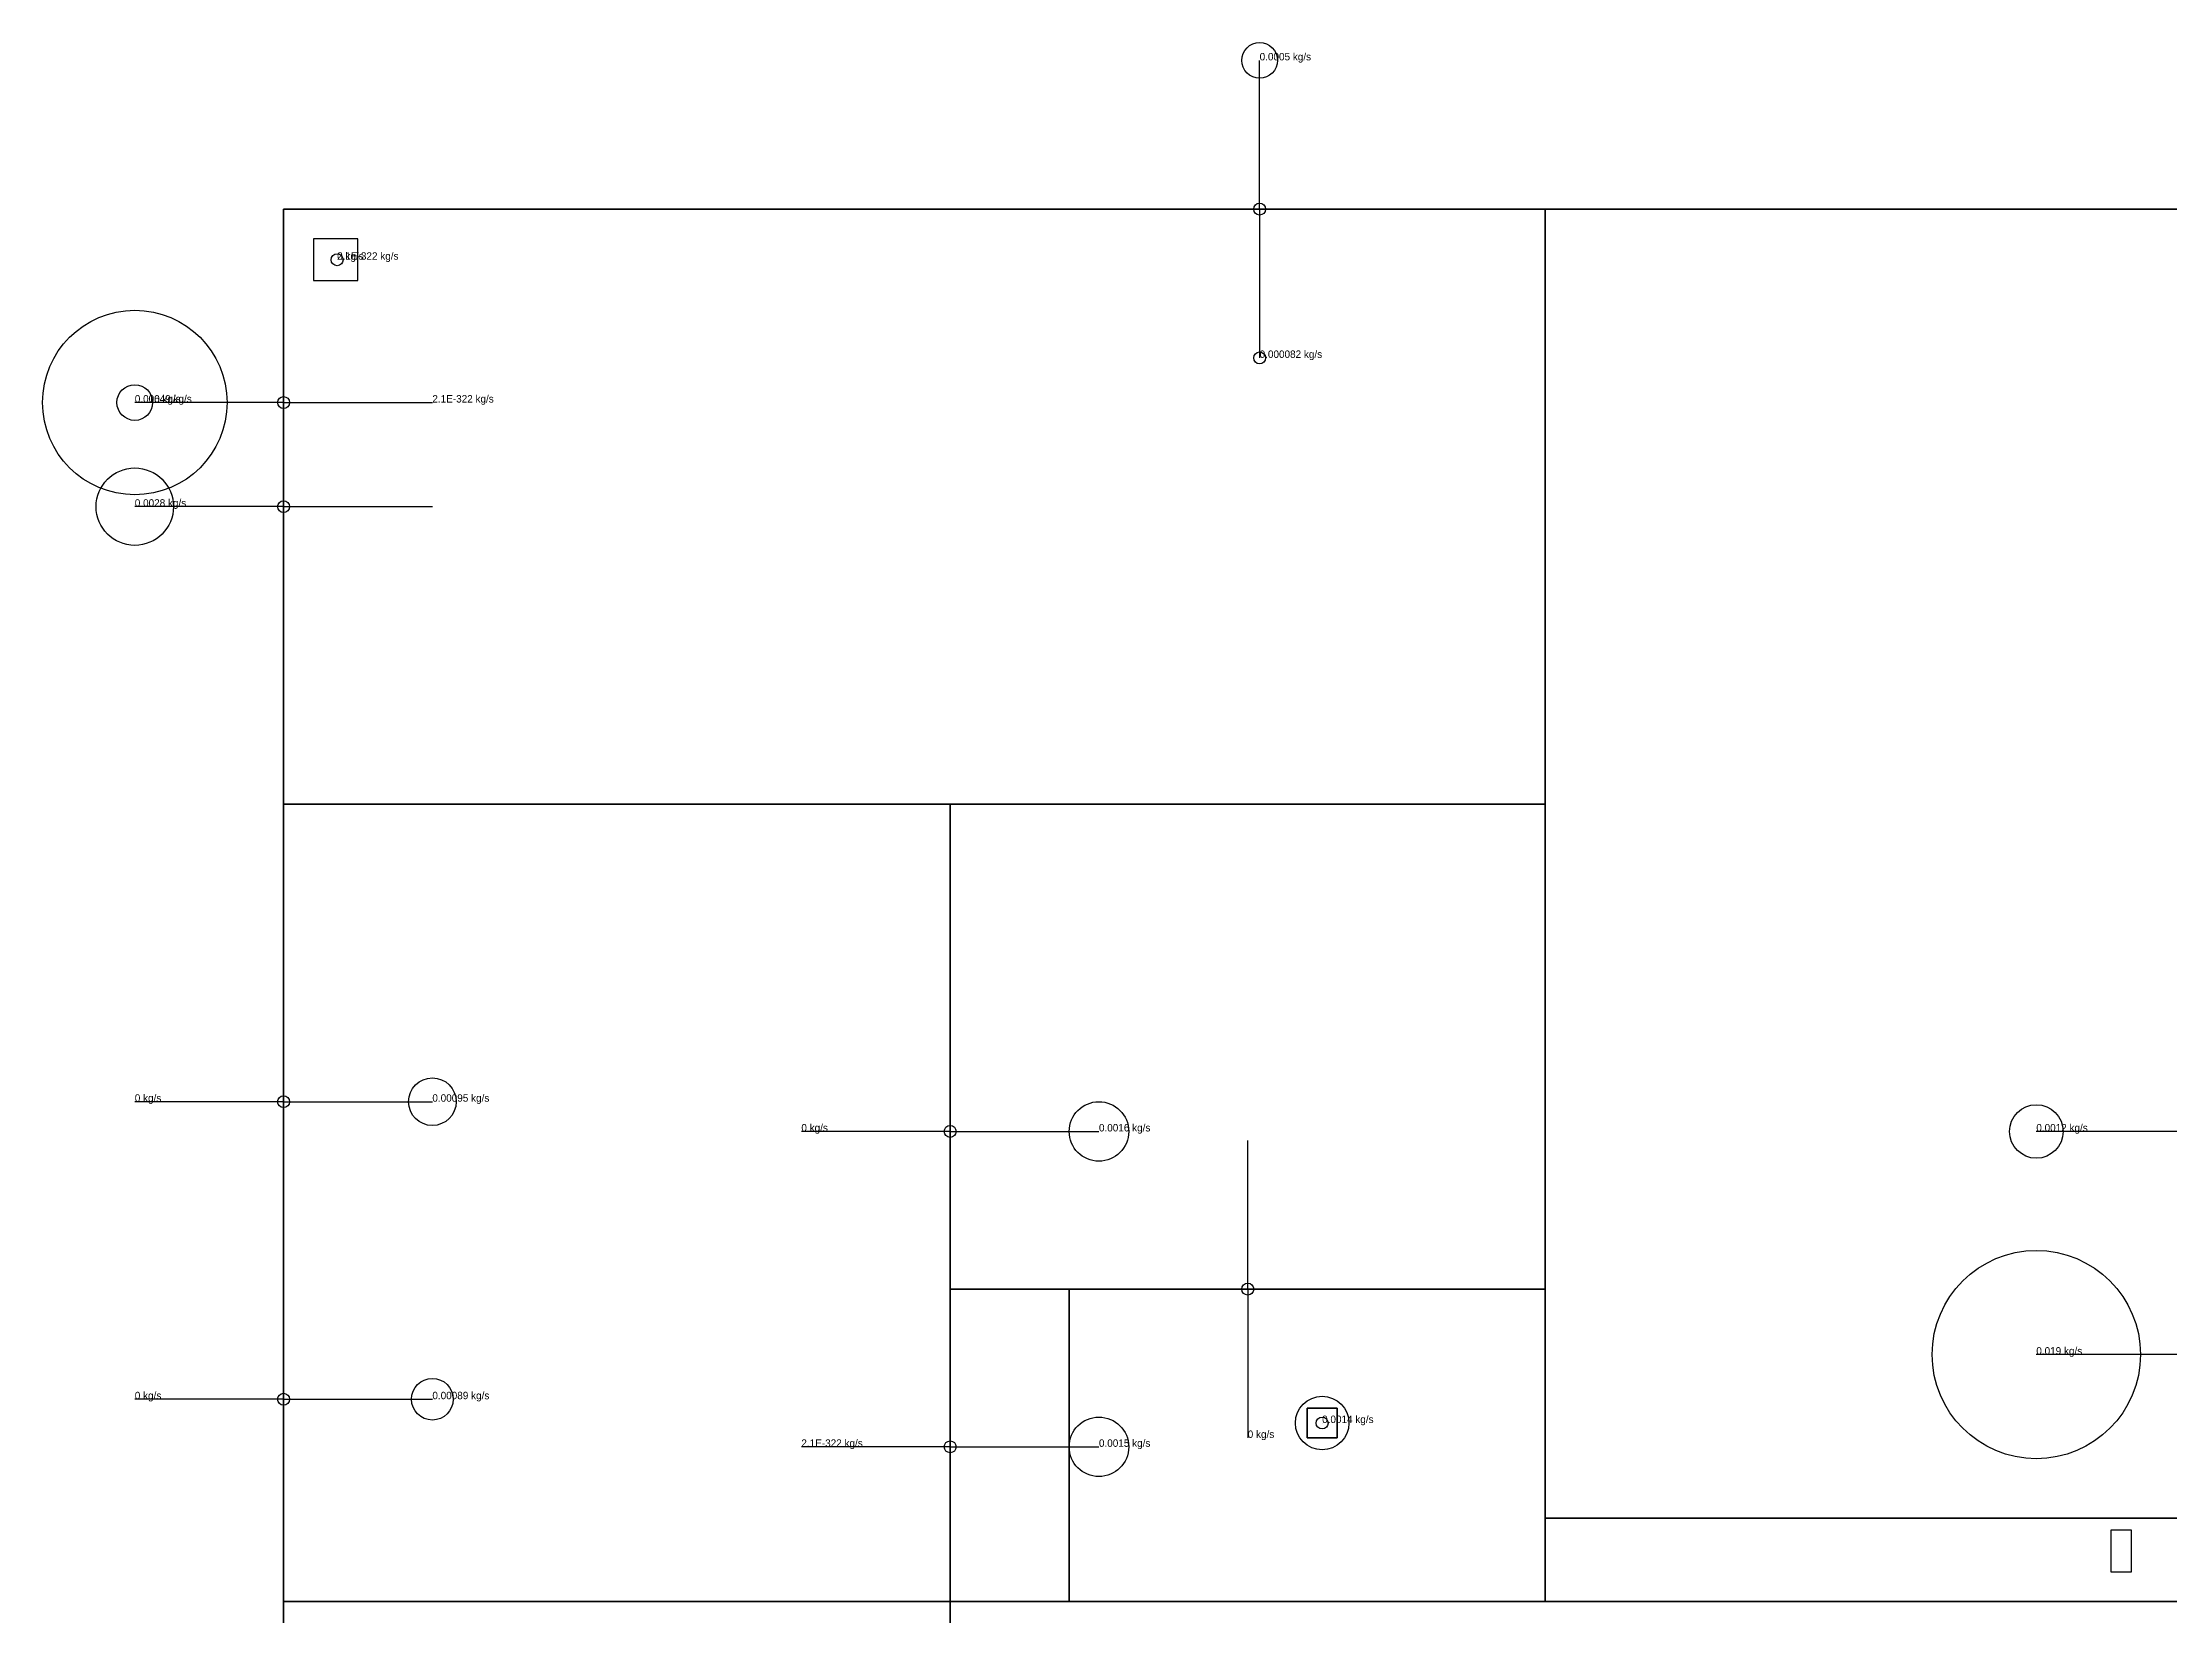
# Model space of a CAD drawing. Header units: metres. Extents: x -2.5 to 12.4, y -1.3 to 12.4.
# Drawn here: x 0.23 to 7.38, y 6.96 to 12.25 of the extents above; entities that cross this region are included whole.
import ezdxf

# ---------------------------------------------------------------- set-up
doc = ezdxf.new("R2010")
doc.units = ezdxf.units.M

msp = doc.modelspace()

# ---------------------------------------------------------------- linework, layer by layer
at = {"layer": 'BERGING', "color": 14}
for points in [[(7.43, 11.69, 3.25), (7.43, 11.69), (1.04, 11.69), (1.04, 11.69, 3.25)], [(1.04, 11.69, 3.25), (1.04, 11.69), (1.04, 9.69), (1.04, 9.69, 3.25)], [(5.28, 11.69), (5.28, 9.69), (1.04, 9.69), (1.04, 11.69)], [(1.04, 11.69, 3.25), (1.04, 9.69, 3.25), (5.28, 9.69, 3.25), (5.28, 11.69, 3.25)], [(7.43, 11.69), (7.43, 7.01), (5.28, 7.01), (5.28, 11.69)], [(5.28, 11.69, 3.25), (5.28, 7.29, 3.25), (7.43, 7.29, 3.25), (7.43, 11.69, 3.25)], [(1.04, 9.69, 3.25), (1.04, 9.69), (3.28, 9.69), (3.28, 9.69, 3.25)], [(3.28, 9.69, 3.25), (3.28, 9.69), (3.28, 8.06), (3.28, 8.06, 3.25)], [(5.28, 9.69), (5.28, 8.06), (3.28, 8.06), (3.28, 9.69)], [(3.28, 9.69, 3.25), (3.28, 8.06, 3.25), (5.28, 8.06, 3.25), (5.28, 9.69, 3.25)], [(3.28, 8.06, 3.25), (3.28, 8.06), (5.28, 8.06), (5.28, 8.06, 3.25)], [(5.28, 8.06, 3.25), (5.28, 8.06), (5.28, 7.01), (5.28, 7.01, 3.25)], [(5.28, 7.29, 3.25), (5.28, 7.01, 3.25), (7.43, 7.01, 3.25), (7.43, 7.29, 3.25)], [(5.28, 7.01, 3.25), (5.28, 7.01), (7.43, 7.01), (7.43, 7.01, 3.25)]]:
    msp.add_3dface(points, dxfattribs=at)
at = {"layer": 'BERGING', "color": 4}
msp.add_3dface([(3.28, 8.99, 2.17), (3.28, 8.99, 0.05), (3.28, 8.19, 0.05), (3.28, 8.19, 2.17)], dxfattribs=at)
at = {"layer": 'BERGING-CENTERPOINTS', "color": 0}
for centre in [(1.04, 10.69, 1.63), (4.28, 8.06, 1.63)]:
    msp.add_circle(centre, 0.02, dxfattribs=at)
at = {"layer": 'BERGING-CENTERPOINTS', "color": 1}
msp.add_circle((3.28, 8.59, 1.11), 0.02, dxfattribs=at)
at = {"layer": 'BERGING-MAXMASSFLOWCIRCLESIN', "color": 2}
for centre, radius in [((3.78, 8.59, 1.11), 0.1), ((6.93, 8.59, 1.11), 0.09)]:
    msp.add_circle(centre, radius, dxfattribs=at)
at = {"layer": 'BERGING-MAXMASSFLOWCIRCLESOUT', "color": 1}
for centre, radius in [((0.54, 10.69, 1.63), 0.13), ((4.28, 7.56, 1.63), 0)]:
    msp.add_circle(centre, radius, dxfattribs=at)
at = {"layer": 'BERGING-MAXMASSFLOWCIRCLESOUT', "color": 2}
msp.add_circle((2.78, 8.59, 1.11), 0, dxfattribs=at)
at = {"layer": 'BERGING-NEGATIVENORMALS', "color": 1}
for p, q in [((1.04, 10.69, 1.63), (1.54, 10.69, 1.63)), ((4.28, 8.06, 1.63), (4.28, 8.56, 1.63))]:
    msp.add_line(p, q, dxfattribs=at)
at = {"layer": 'BERGING-NEGATIVENORMALS', "color": 2}
for p, q in [((3.28, 8.59, 1.11), (3.78, 8.59, 1.11)), ((7.43, 8.59, 1.11), (6.93, 8.59, 1.11))]:
    msp.add_line(p, q, dxfattribs=at)
at = {"layer": 'BERGING-NORMALS', "color": 1}
for p, q in [((1.04, 10.69, 1.63), (0.54, 10.69, 1.63)), ((4.28, 8.06, 1.63), (4.28, 7.56, 1.63))]:
    msp.add_line(p, q, dxfattribs=at)
at = {"layer": 'BERGING-NORMALS', "color": 2}
msp.add_line((3.28, 8.59, 1.11), (2.78, 8.59, 1.11), dxfattribs=at)
at = {"layer": 'BUREAU', "color": 14}
for points in [[(1.04, 11.69, 6.4), (1.04, 11.69, 3.25), (1.04, 7.01, 3.25), (1.04, 7.01, 6.4)], [(7.43, 11.69, 6.4), (7.43, 11.69, 3.25), (1.04, 11.69, 3.25), (1.04, 11.69, 6.4)], [(5.28, 11.69, 3.25), (5.28, 9.69, 3.25), (1.04, 9.69, 3.25), (1.04, 11.69, 3.25)], [(1.04, 11.69, 6.4), (1.04, 7.01, 6.4), (7.43, 7.01, 6.4), (7.43, 11.69, 6.4)], [(7.43, 11.69, 3.25), (7.43, 7.29, 3.25), (5.28, 7.29, 3.25), (5.28, 11.69, 3.25)], [(3.28, 9.69, 3.25), (3.28, 7.01, 3.25), (1.04, 7.01, 3.25), (1.04, 9.69, 3.25)], [(5.28, 9.69, 3.25), (5.28, 8.06, 3.25), (3.28, 8.06, 3.25), (3.28, 9.69, 3.25)], [(3.68, 8.06, 3.25), (3.68, 7.01, 3.25), (3.28, 7.01, 3.25), (3.28, 8.06, 3.25)], [(5.28, 8.06, 3.25), (5.28, 7.01, 3.25), (3.68, 7.01, 3.25), (3.68, 8.06, 3.25)], [(4.48, 7.56, 6.4), (4.48, 7.56, 3.25), (4.48, 7.66, 3.25), (4.48, 7.66, 6.4)], [(4.48, 7.66, 6.4), (4.48, 7.66, 3.25), (4.58, 7.66, 3.25), (4.58, 7.66, 6.4)], [(4.58, 7.66, 6.4), (4.58, 7.66, 3.25), (4.58, 7.56, 3.25), (4.58, 7.56, 6.4)], [(4.58, 7.56, 6.4), (4.58, 7.56, 3.25), (4.48, 7.56, 3.25), (4.48, 7.56, 6.4)], [(7.43, 7.29, 3.25), (7.43, 7.01, 3.25), (5.28, 7.01, 3.25), (5.28, 7.29, 3.25)], [(1.04, 7.01, 6.4), (1.04, 7.01, 3.25), (3.28, 7.01, 3.25), (3.28, 7.01, 6.4)], [(3.28, 7.01, 6.4), (3.28, 7.01, 3.25), (7.43, 7.01, 3.25), (7.43, 7.01, 6.4)]]:
    msp.add_3dface(points, dxfattribs=at)
at = {"layer": 'BUREAU', "color": 4}
for points in [[(5.17, 11.69, 5.64), (5.17, 11.69, 3.48), (3.46, 11.69, 3.48), (3.46, 11.69, 5.64)], [(1.14, 11.59, 6.4), (1.14, 11.45, 6.4), (1.29, 11.45, 6.4), (1.29, 11.59, 6.4)], [(1.04, 11.49, 5.96), (1.04, 11.49, 3.91), (1.04, 10.59, 3.91), (1.04, 10.59, 5.96)], [(1.04, 11.49, 6.1), (1.04, 11.49, 6), (1.04, 10.59, 6), (1.04, 10.59, 6.1)], [(7.18, 7.25, 6.4), (7.18, 7.11, 6.4), (7.25, 7.11, 6.4), (7.25, 7.25, 6.4)], [(3.38, 7.01, 5.42), (3.38, 7.01, 3.3), (6.18, 7.01, 3.3), (6.18, 7.01, 5.42)]]:
    msp.add_3dface(points, dxfattribs=at)
at = {"layer": 'BUREAU-CENTERPOINTS', "color": 0}
for centre in [(4.32, 11.69, 4.56), (1.22, 11.52, 6.4), (1.04, 11.04, 4.93), (1.04, 11.04, 6.05)]:
    msp.add_circle(centre, 0.02, dxfattribs=at)
at = {"layer": 'BUREAU-MAXMASSFLOWCIRCLESIN', "color": 3}
for centre, radius in [((1.22, 11.52, 5.9), 0), ((4.32, 11.19, 4.56), 0.02), ((1.54, 11.04, 4.93), 0), ((1.54, 11.04, 6.05), 0)]:
    msp.add_circle(centre, radius, dxfattribs=at)
at = {"layer": 'BUREAU-MAXMASSFLOWCIRCLESIN', "color": 2}
msp.add_circle((6.93, 7.84, 4.36), 0.35, dxfattribs=at)
at = {"layer": 'BUREAU-MAXMASSFLOWCIRCLESOUT', "color": 252}
for centre, radius in [((4.32, 12.19, 4.56), 0.06), ((1.22, 11.52, 6.9), 0), ((0.54, 11.04, 6.05), 0.31), ((0.54, 11.04, 4.93), 0.06)]:
    msp.add_circle(centre, radius, dxfattribs=at)
at = {"layer": 'BUREAU-NEGATIVENORMALS', "color": 3}
for p, q in [((4.32, 11.69, 4.56), (4.32, 11.19, 4.56)), ((1.22, 11.52, 6.4), (1.22, 11.52, 5.9)), ((1.04, 11.04, 4.93), (1.54, 11.04, 4.93)), ((1.04, 11.04, 6.05), (1.54, 11.04, 6.05))]:
    msp.add_line(p, q, dxfattribs=at)
at = {"layer": 'BUREAU-NEGATIVENORMALS', "color": 2}
msp.add_line((7.43, 7.84, 4.36), (6.93, 7.84, 4.36), dxfattribs=at)
at = {"layer": 'BUREAU-NORMALS', "color": 252}
for p, q in [((4.32, 11.69, 4.56), (4.32, 12.19, 4.56)), ((1.22, 11.52, 6.4), (1.22, 11.52, 6.9)), ((1.04, 11.04, 4.93), (0.54, 11.04, 4.93)), ((1.04, 11.04, 6.05), (0.54, 11.04, 6.05))]:
    msp.add_line(p, q, dxfattribs=at)
at = {"layer": 'HAL', "color": 14}
for points in [[(1.04, 9.69, 3.25), (1.04, 9.69), (1.04, 5.96), (1.04, 5.96, 3.25)], [(3.28, 9.69, 3.25), (3.28, 9.69), (1.04, 9.69), (1.04, 9.69, 3.25)], [(3.28, 9.69), (3.28, 5.96), (1.04, 5.96), (1.04, 9.69)], [(1.04, 9.69, 3.25), (1.04, 7.01, 3.25), (3.28, 7.01, 3.25), (3.28, 9.69, 3.25)], [(3.28, 8.06, 3.25), (3.28, 8.06), (3.28, 9.69), (3.28, 9.69, 3.25)], [(3.28, 7.01, 3.25), (3.28, 7.01), (3.28, 8.06), (3.28, 8.06, 3.25)], [(3.28, 7.01, 6.4), (3.28, 7.01, 3.25), (1.04, 7.01, 3.25), (1.04, 7.01, 6.4)], [(1.04, 7.01, 6.4), (1.04, 7.01, 3.25), (1.04, 5.96, 3.25), (1.04, 5.96, 6.4)], [(1.04, 7.01, 6.4), (1.04, 5.96, 6.4), (3.28, 5.96, 6.4), (3.28, 7.01, 6.4)], [(3.28, 5.96, 3.25), (3.28, 5.96), (3.28, 7.01), (3.28, 7.01, 3.25)], [(3.28, 5.96, 6.4), (3.28, 5.96, 3.25), (3.28, 7.01, 3.25), (3.28, 7.01, 6.4)]]:
    msp.add_3dface(points, dxfattribs=at)
at = {"layer": 'HAL', "color": 4}
for points in [[(1.04, 9.19, 2.6), (1.04, 9.19, 0.1), (1.04, 8.19, 0.1), (1.04, 8.19, 2.6)], [(3.28, 8.19, 2.17), (3.28, 8.19, 0.05), (3.28, 8.99, 0.05), (3.28, 8.99, 2.17)], [(1.04, 8.09, 2.38), (1.04, 8.09, 0.1), (1.04, 7.29, 0.1), (1.04, 7.29, 2.38)], [(3.28, 7.18, 2.17), (3.28, 7.18, 0.05), (3.28, 7.88, 0.05), (3.28, 7.88, 2.17)]]:
    msp.add_3dface(points, dxfattribs=at)
at = {"layer": 'HAL-CENTERPOINTS', "color": 0}
for centre in [(1.04, 8.69, 1.35), (1.04, 7.69, 1.24)]:
    msp.add_circle(centre, 0.02, dxfattribs=at)
at = {"layer": 'HAL-CENTERPOINTS', "color": 1}
msp.add_circle((3.28, 7.53, 1.11), 0.02, dxfattribs=at)
at = {"layer": 'HAL-MAXMASSFLOWCIRCLESIN', "color": 3}
for centre, radius in [((1.54, 8.69, 1.35), 0.08), ((1.54, 7.69, 1.24), 0.07)]:
    msp.add_circle(centre, radius, dxfattribs=at)
at = {"layer": 'HAL-MAXMASSFLOWCIRCLESIN', "color": 2}
msp.add_circle((2.78, 7.53, 1.11), 0, dxfattribs=at)
at = {"layer": 'HAL-MAXMASSFLOWCIRCLESOUT', "color": 252}
for centre in [(0.54, 8.69, 1.35), (0.54, 7.69, 1.24)]:
    msp.add_circle(centre, 0, dxfattribs=at)
at = {"layer": 'HAL-MAXMASSFLOWCIRCLESOUT', "color": 2}
msp.add_circle((3.78, 7.53, 1.11), 0.1, dxfattribs=at)
at = {"layer": 'HAL-NEGATIVENORMALS', "color": 3}
for p, q in [((1.04, 8.69, 1.35), (1.54, 8.69, 1.35)), ((1.04, 7.69, 1.24), (1.54, 7.69, 1.24))]:
    msp.add_line(p, q, dxfattribs=at)
at = {"layer": 'HAL-NEGATIVENORMALS', "color": 2}
msp.add_line((3.28, 7.53, 1.11), (2.78, 7.53, 1.11), dxfattribs=at)
at = {"layer": 'HAL-NORMALS', "color": 252}
for p, q in [((1.04, 8.69, 1.35), (0.54, 8.69, 1.35)), ((1.04, 7.69, 1.24), (0.54, 7.69, 1.24))]:
    msp.add_line(p, q, dxfattribs=at)
at = {"layer": 'HAL-NORMALS', "color": 2}
msp.add_line((3.28, 7.53, 1.11), (3.78, 7.53, 1.11), dxfattribs=at)
at = {"layer": 'LIVING', "color": 14}
for points in [[(7.43, 7.01), (7.43, 1.02), (3.28, 1.02), (3.28, 7.01)], [(3.28, 7.01, 3.25), (3.28, 7.01), (3.28, 5.96), (3.28, 5.96, 3.25)], [(5.28, 7.01, 3.25), (5.28, 7.01), (3.28, 7.01), (3.28, 7.01, 3.25)], [(3.28, 7.01, 3.25), (3.28, 4.91, 3.25), (7.43, 4.91, 3.25), (7.43, 7.01, 3.25)], [(7.43, 7.01, 3.25), (7.43, 7.01), (5.28, 7.01), (5.28, 7.01, 3.25)]]:
    msp.add_3dface(points, dxfattribs=at)
at = {"layer": 'NACHTHAL', "color": 14}
for points in [[(3.28, 7.01, 6.4), (3.28, 7.01, 3.25), (3.28, 5.96, 3.25), (3.28, 5.96, 6.4)], [(7.43, 7.01, 6.4), (7.43, 7.01, 3.25), (3.28, 7.01, 3.25), (3.28, 7.01, 6.4)], [(7.43, 7.01, 3.25), (7.43, 4.91, 3.25), (3.28, 4.91, 3.25), (3.28, 7.01, 3.25)], [(3.28, 7.01, 6.4), (3.28, 4.91, 6.4), (7.43, 4.91, 6.4), (7.43, 7.01, 6.4)]]:
    msp.add_3dface(points, dxfattribs=at)
at = {"layer": 'NACHTHAL', "color": 4}
msp.add_3dface([(6.18, 7.01, 5.42), (6.18, 7.01, 3.3), (3.38, 7.01, 3.3), (3.38, 7.01, 5.42)], dxfattribs=at)
at = {"layer": 'UNKNOWN', "color": 4}
msp.add_3dface([(3.28, 7.88, 2.17), (3.28, 7.88, 0.05), (3.28, 7.18, 0.05), (3.28, 7.18, 2.17)], dxfattribs=at)
at = {"layer": 'WCBENEDEN', "color": 14}
for points in [[(5.28, 8.06, 3.25), (5.28, 8.06), (3.28, 8.06), (3.28, 8.06, 3.25)], [(3.28, 8.06, 3.25), (3.28, 8.06), (3.28, 7.01), (3.28, 7.01, 3.25)], [(5.28, 8.06), (5.28, 7.01), (3.28, 7.01), (3.28, 8.06)], [(3.28, 8.06, 3.25), (3.28, 7.01, 3.25), (3.68, 7.01, 3.25), (3.68, 8.06, 3.25)], [(3.68, 8.06, 3.25), (3.68, 7.01, 3.25), (5.28, 7.01, 3.25), (5.28, 8.06, 3.25)], [(5.28, 7.01, 3.25), (5.28, 7.01), (5.28, 8.06), (5.28, 8.06, 3.25)], [(4.48, 7.66, 6.4), (4.48, 7.66, 3.25), (4.48, 7.56, 3.25), (4.48, 7.56, 6.4)], [(4.48, 7.66, 6.4), (4.48, 7.56, 6.4), (4.58, 7.56, 6.4), (4.58, 7.66, 6.4)], [(4.58, 7.66, 6.4), (4.58, 7.66, 3.25), (4.48, 7.66, 3.25), (4.48, 7.66, 6.4)], [(4.58, 7.56, 6.4), (4.58, 7.56, 3.25), (4.58, 7.66, 3.25), (4.58, 7.66, 6.4)], [(4.48, 7.56, 6.4), (4.48, 7.56, 3.25), (4.58, 7.56, 3.25), (4.58, 7.56, 6.4)], [(3.28, 7.01, 3.25), (3.28, 7.01), (5.28, 7.01), (5.28, 7.01, 3.25)]]:
    msp.add_3dface(points, dxfattribs=at)
at = {"layer": 'WCBENEDEN-CENTERPOINTS', "color": 0}
msp.add_circle((4.53, 7.61, 6.4), 0.02, dxfattribs=at)
at = {"layer": 'WCBENEDEN-MAXMASSFLOWCIRCLESOUT', "color": 1}
msp.add_circle((4.53, 7.61, 6.9), 0.09, dxfattribs=at)
at = {"layer": 'WCBENEDEN-NEGATIVENORMALS', "color": 1}
msp.add_line((4.53, 7.61, 6.4), (4.53, 7.61, 5.9), dxfattribs=at)
at = {"layer": 'WCBENEDEN-NORMALS', "color": 1}
msp.add_line((4.53, 7.61, 6.4), (4.53, 7.61, 6.9), dxfattribs=at)

# ---------------------------------------------------------------- texts
at = {"layer": 'BERGING-MAXTEXT'}
for s, p in [('0.0028 kg/s', (0.54, 10.69, 1.63)), ('0 kg/s', (2.78, 8.59, 1.11)), ('0.0016 kg/s', (3.78, 8.59, 1.11)), ('0.0012 kg/s', (6.93, 8.59, 1.11)), ('0 kg/s', (4.28, 7.56, 1.63))]:
    msp.add_text(s, height=0.025, dxfattribs=at).set_placement(p)
at = {"layer": 'BUREAU-MAXTEXT'}
for s, p in [('0.0005 kg/s', (4.32, 12.19, 4.56)), ('0 kg/s', (1.22, 11.52, 6.9)), ('2.1E-322 kg/s', (1.22, 11.52, 5.9)), ('0.000082 kg/s', (4.32, 11.19, 4.56)), ('0.00049 kg/s', (0.54, 11.04, 4.93)), ('0.016 kg/s', (0.54, 11.04, 6.05)), ('2.1E-322 kg/s', (1.54, 11.04, 4.93)), ('2.1E-322 kg/s', (1.54, 11.04, 6.05)), ('0.019 kg/s', (6.93, 7.84, 4.36))]:
    msp.add_text(s, height=0.025, dxfattribs=at).set_placement(p)
at = {"layer": 'HAL-MAXTEXT'}
for s, p in [('0 kg/s', (0.54, 8.69, 1.35)), ('0.00095 kg/s', (1.54, 8.69, 1.35)), ('0 kg/s', (0.54, 7.69, 1.24)), ('0.00089 kg/s', (1.54, 7.69, 1.24)), ('2.1E-322 kg/s', (2.78, 7.53, 1.11)), ('0.0015 kg/s', (3.78, 7.53, 1.11))]:
    msp.add_text(s, height=0.025, dxfattribs=at).set_placement(p)
at = {"layer": 'WCBENEDEN-MAXTEXT'}
msp.add_text('0.0014 kg/s', height=0.025, dxfattribs=at).set_placement((4.53, 7.61, 6.9))

doc.saveas('drawing.dxf')
